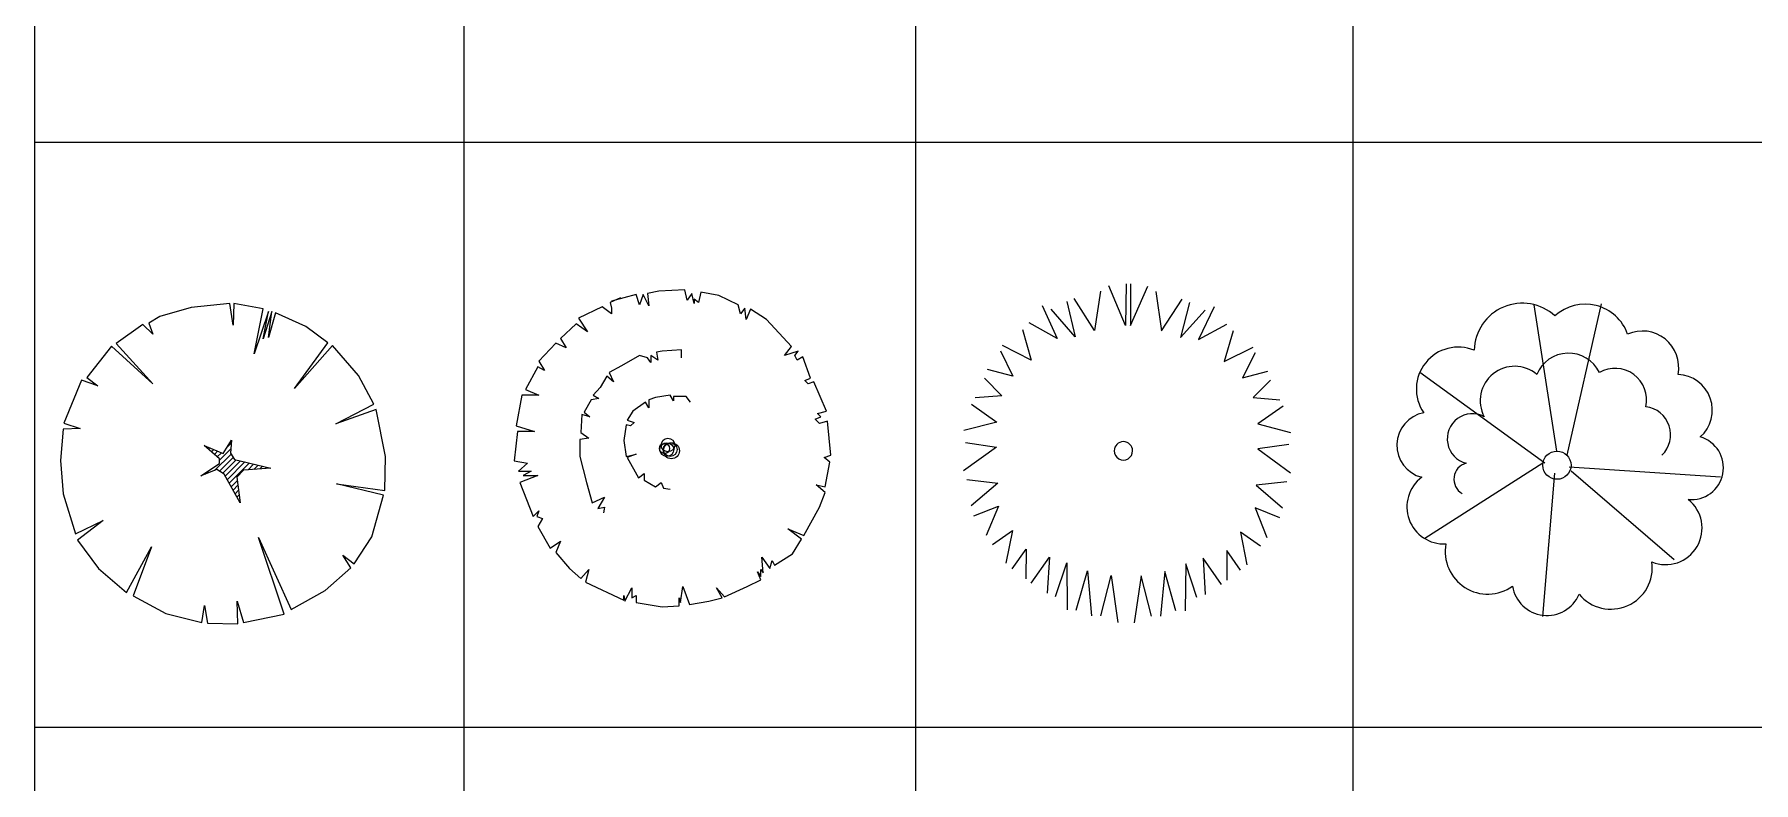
# Model space of a CAD drawing. Header units: millimetres. Extents: x -4017 to 59953, y -688 to 66564.
# Drawn here: x -2459 to 5755, y 25553 to 29124 of the extents above; entities that cross this region are included whole.
import ezdxf

# ---------------------------------------------------------------- set-up
doc = ezdxf.new("R2010")
doc.units = ezdxf.units.MM
doc.layers.add('www.cad-blocks.net', color=7, linetype='Continuous')

# ---------------------------------------------------------------- blocks, each defined once
blk = doc.blocks.new('A$C516926BB')
for p, q in [((0, 38.5194), (0, 0)), ((2.0521, 38.5194), (2.0521, 0)), ((4.2099, 38.5194), (4.2099, 0)), ((6.2986, 38.5194), (6.2986, 0)), ((0, 19.2339), (62.4121, 19.2339)), ((0, 16.441), (60.3118, 16.441))]:
    blk.add_line(p, q)
blk = doc.blocks.new('A$C0FB12A42')
for p, q in [((0.6245, 1.5103), (0.4747, 1.4666)), ((0.8088, 1.529), (0.6245, 1.5103)), ((0.8244, 1.4261), (0.8088, 1.529)), ((0.8275, 1.529), (0.8244, 1.4261)), ((0.9681, 1.5041), (0.8275, 1.529)), ((0.9243, 1.2888), (0.9681, 1.5041)), ((0.993, 1.4916), (0.9243, 1.2888)), ((1.0086, 1.4916), (0.9681, 1.3605)), ((0.9681, 1.3605), (0.993, 1.4916)), ((0.993, 1.3668), (1.0086, 1.4916)), ((1.0274, 1.4854), (0.993, 1.3668)), ((1.171, 1.4198), (1.0274, 1.4854)), ((0.3935, 1.4292), (0.2654, 1.3387)), ((0.4403, 1.3824), (0.3935, 1.4292)), ((0.4747, 1.4666), (0.4216, 1.4354)), ((0.4216, 1.4354), (0.4403, 1.3824)), ((1.2772, 1.3418), (1.171, 1.4198)), ((0.2436, 1.3262), (0.1249, 1.1764)), ((0.4403, 1.1452), (0.2436, 1.3262)), ((0.2654, 1.3387), (0.4403, 1.1452)), ((1.1179, 1.1234), (1.2772, 1.3418)), ((1.2991, 1.3293), (1.1179, 1.1234)), ((1.424, 1.1858), (1.2991, 1.3293)), ((0.0999, 1.1639), (0.0156, 0.958)), ((0.178, 1.1359), (0.0999, 1.1639)), ((0.1249, 1.1764), (0.178, 1.1359)), ((1.4958, 1.0485), (1.424, 1.1858)), ((1.3147, 0.9549), (1.4958, 1.0485)), ((1.5083, 1.0235), (1.3147, 0.9549)), ((1.552, 0.7988), (1.5083, 1.0235)), ((0.0125, 0.9299), (0, 0.7801)), ((0.0937, 0.933), (0.0125, 0.9299)), ((0.0156, 0.958), (0.0937, 0.933)), ((0.7594, 0.7875), (0.6865, 0.8517)), ((0.6865, 0.8517), (0.7766, 0.8132)), ((0.6932, 0.8458), (0.6953, 0.8479)), ((0.707, 0.8336), (0.7135, 0.8401)), ((0.7209, 0.8214), (0.7318, 0.8323)), ((0.7347, 0.8092), (0.75, 0.8245)), ((0.7594, 0.7819), (0.813, 0.8354)), ((0.7766, 0.8132), (0.8159, 0.8775)), ((0.7953, 0.8438), (0.8149, 0.8634)), ((0.8159, 0.8775), (0.8116, 0.8156)), ((0, 0.7801), (0.0125, 0.621)), ((0.6694, 0.7062), (0.7594, 0.7661)), ((0.7354, 0.7318), (0.8145, 0.8109)), ((0.7486, 0.7971), (0.7682, 0.8167)), ((0.7584, 0.7288), (0.8244, 0.7949)), ((0.7594, 0.7661), (0.7594, 0.7875)), ((0.7744, 0.7188), (0.8384, 0.7828)), ((0.7865, 0.7048), (0.8594, 0.7778)), ((0.7958, 0.6882), (0.8804, 0.7728)), ((0.8052, 0.6715), (0.9014, 0.7677)), ((0.8116, 0.8156), (0.8308, 0.7846)), ((0.8308, 0.7846), (1.0052, 0.743)), ((1.0052, 0.743), (0.8736, 0.7344)), ((0.8956, 0.7359), (0.9224, 0.7627)), ((0.9234, 0.7377), (0.9435, 0.7577)), ((0.9513, 0.7395), (0.9645, 0.7527)), ((0.9791, 0.7413), (0.9855, 0.7477)), ((1.5489, 0.6366), (1.552, 0.7988)), ((0.7465, 0.7362), (0.6694, 0.7062)), ((0.6928, 0.7153), (0.7123, 0.7348)), ((0.7809, 0.7148), (0.7465, 0.7362)), ((0.858, 0.5778), (0.7809, 0.7148)), ((0.8146, 0.6549), (0.8445, 0.6848)), ((0.824, 0.6382), (0.8475, 0.6617)), ((0.8736, 0.7344), (0.8426, 0.7003)), ((0.8426, 0.7003), (0.858, 0.5778)), ((1.5426, 0.6147), (1.3178, 0.6678)), ((1.3178, 0.6678), (1.5489, 0.6366)), ((0.0125, 0.621), (0.0718, 0.4306)), ((0.8334, 0.6216), (0.8504, 0.6386)), ((0.8427, 0.6049), (0.8533, 0.6155)), ((0.8521, 0.5883), (0.8562, 0.5924)), ((1.4864, 0.415), (1.5426, 0.6147)), ((0.0718, 0.4306), (0.203, 0.493)), ((0.203, 0.493), (0.0812, 0.3994)), ((1.068, 0.0468), (0.9462, 0.4119)), ((0.9462, 0.4119), (1.1023, 0.0687)), ((1.4021, 0.2871), (1.4864, 0.415)), ((0.0812, 0.3994), (0.1811, 0.2652)), ((0.3154, 0.1498), (0.4341, 0.3682)), ((0.4341, 0.3682), (0.3466, 0.1342)), ((0.1811, 0.2652), (0.3154, 0.1498)), ((1.2647, 0.1591), (1.3865, 0.2684)), ((1.3865, 0.2684), (1.349, 0.3277)), ((1.349, 0.3277), (1.4021, 0.2871)), ((0.3466, 0.1342), (0.5028, 0.0499)), ((0.6745, 0.0062), (0.687, 0.0874)), ((0.687, 0.0874), (0.7026, 0.0031)), ((0.8431, 0.1092), (0.8744, 0.0062)), ((0.8463, 0), (0.8431, 0.1092)), ((1.1023, 0.0687), (1.2647, 0.1591)), ((0.5028, 0.0499), (0.6745, 0.0062)), ((0.7026, 0.0031), (0.8463, 0)), ((0.8744, 0.0062), (1.068, 0.0468))]:
    blk.add_line(p, q)
blk = doc.blocks.new('A$C01007ADB')
for p, q in [((0.584, 1.4912), (0.4651, 1.4587)), ((0.6002, 1.4425), (0.584, 1.4912)), ((0.6165, 1.4912), (0.6002, 1.4425)), ((0.6435, 1.4371), (0.6165, 1.4912)), ((0.6922, 1.5074), (0.6381, 1.4966)), ((0.6381, 1.4966), (0.6435, 1.4371)), ((0.8166, 1.5128), (0.6922, 1.5074)), ((0.8274, 1.4641), (0.8166, 1.5128)), ((0.849, 1.4966), (0.8274, 1.4641)), ((0.8598, 1.4479), (0.849, 1.4966)), ((0.8923, 1.502), (0.8814, 1.4533)), ((0.9788, 1.4858), (0.8923, 1.502)), ((1.0707, 1.4425), (0.9788, 1.4858)), ((0.4218, 1.4317), (0.3082, 1.3777)), ((0.4651, 1.3993), (0.4218, 1.4317)), ((0.5083, 1.475), (0.4597, 1.4533)), ((0.4597, 1.4533), (0.4651, 1.4263)), ((0.4651, 1.4263), (0.4651, 1.3993)), ((0.8814, 1.4533), (0.8598, 1.4696)), ((0.8598, 1.4696), (0.8598, 1.4479)), ((1.0815, 1.3993), (1.0707, 1.4425)), ((1.1032, 1.4263), (1.0815, 1.3993)), ((1.1086, 1.3723), (1.1032, 1.4263)), ((1.1302, 1.4209), (1.1086, 1.3723)), ((1.2059, 1.3723), (1.1302, 1.4209)), ((0.2974, 1.3507), (0.2217, 1.2805)), ((0.3515, 1.3129), (0.2974, 1.3507)), ((0.3082, 1.3777), (0.3515, 1.3129)), ((1.3249, 1.2426), (1.2059, 1.3723)), ((0.2001, 1.2588), (0.119, 1.1724)), ((0.2488, 1.2372), (0.2001, 1.2588)), ((0.2217, 1.2805), (0.2488, 1.2372)), ((1.2924, 1.1994), (1.3249, 1.2426)), ((0.119, 1.1724), (0.146, 1.1292)), ((0.5137, 1.1508), (0.4542, 1.1184)), ((0.6002, 1.1994), (0.5137, 1.1508)), ((0.6381, 1.1886), (0.6002, 1.1994)), ((0.6543, 1.167), (0.6381, 1.1886)), ((0.6868, 1.1778), (0.6543, 1.1994)), ((0.6543, 1.1994), (0.6543, 1.167)), ((0.7084, 1.221), (0.6814, 1.2156)), ((0.6814, 1.2156), (0.6868, 1.1778)), ((0.8003, 1.2264), (0.7084, 1.221)), ((0.8003, 1.1886), (0.8003, 1.2264)), ((1.3573, 1.221), (1.2924, 1.1994)), ((1.3411, 1.1994), (1.3573, 1.221)), ((1.3519, 1.1778), (1.3411, 1.1994)), ((1.379, 1.194), (1.3519, 1.1778)), ((1.4168, 1.0914), (1.379, 1.194)), ((0.1136, 1.1454), (0.0541, 1.0373)), ((0.146, 1.1292), (0.1136, 1.1454)), ((0.4434, 1.1022), (0.411, 1.0481)), ((0.4759, 1.0752), (0.4434, 1.1022)), ((0.4542, 1.1184), (0.4759, 1.0752)), ((1.3898, 1.0806), (1.4168, 1.0914)), ((1.406, 1.0643), (1.3898, 1.0806)), ((1.433, 1.0752), (1.406, 1.0643)), ((1.4925, 0.9347), (1.433, 1.0752)), ((0.0379, 1.0103), (0.0108, 0.8644)), ((0.119, 1.0103), (0.0379, 1.0103)), ((0.0541, 1.0373), (0.119, 1.0103)), ((0.3677, 0.9887), (0.3353, 0.9293)), ((0.4056, 0.9941), (0.3677, 0.9887)), ((0.411, 1.0481), (0.3785, 1.0103)), ((0.3785, 1.0103), (0.4056, 0.9941)), ((0.676, 0.9995), (0.6435, 0.9887)), ((0.6435, 0.9887), (0.6435, 0.9509)), ((0.7463, 1.0103), (0.676, 0.9995)), ((0.7625, 0.9833), (0.7463, 1.0103)), ((0.822, 1.0049), (0.7625, 1.0049)), ((0.7625, 1.0049), (0.7625, 0.9833)), ((0.8436, 0.9779), (0.822, 1.0049)), ((0.3245, 0.9185), (0.3191, 0.832)), ((0.3623, 0.9077), (0.3245, 0.9185)), ((0.3353, 0.9293), (0.3623, 0.9077)), ((0.5678, 0.9347), (0.5408, 0.8915)), ((0.6273, 0.9779), (0.5678, 0.9347)), ((0.6435, 0.9509), (0.6273, 0.9779)), ((1.4384, 0.8969), (1.4655, 0.9077)), ((1.4493, 0.9239), (1.4925, 0.9347)), ((1.4655, 0.9077), (1.4493, 0.9239)), ((0.0162, 0.8374), (0, 0.697)), ((0.0108, 0.8644), (0.0973, 0.8374)), ((0.0973, 0.8374), (0.0162, 0.8374)), ((0.3191, 0.832), (0.3569, 0.805)), ((0.5354, 0.8698), (0.5245, 0.7942)), ((0.557, 0.8644), (0.5354, 0.8698)), ((0.5408, 0.8915), (0.5732, 0.8806)), ((0.5732, 0.8806), (0.557, 0.8644)), ((1.4601, 0.8752), (1.4384, 0.8969)), ((1.4979, 0.8861), (1.4601, 0.8752)), ((1.5141, 0.724), (1.4979, 0.8861)), ((0.3569, 0.805), (0.3136, 0.7996)), ((0.3136, 0.7996), (0.3136, 0.7186)), ((0.5245, 0.7942), (0.5354, 0.7186)), ((0, 0.697), (0.0649, 0.6862)), ((0.0649, 0.6862), (0.0216, 0.6483)), ((0.3136, 0.7186), (0.3461, 0.5943)), ((0.5354, 0.7186), (0.584, 0.7294)), ((0.584, 0.7294), (0.5408, 0.7132)), ((0.5408, 0.7132), (0.5948, 0.6159)), ((1.4817, 0.7132), (1.5141, 0.724)), ((1.5087, 0.6916), (1.4817, 0.7132)), ((1.4871, 0.5727), (1.5087, 0.6916)), ((0.0216, 0.6483), (0.0811, 0.6483)), ((0.1136, 0.6267), (0.027, 0.5943)), ((0.027, 0.5943), (0.0919, 0.4322)), ((0.0811, 0.6483), (0.0433, 0.6267)), ((0.0433, 0.6267), (0.1136, 0.6267)), ((0.3461, 0.5943), (0.3731, 0.4971)), ((0.5948, 0.6159), (0.6219, 0.6375)), ((0.6219, 0.6375), (0.6219, 0.6051)), ((0.6219, 0.6051), (0.676, 0.5727)), ((0.676, 0.5727), (0.703, 0.5943)), ((0.703, 0.5943), (0.7138, 0.5673)), ((1.4871, 0.5457), (1.4438, 0.5835)), ((1.4438, 0.5835), (1.4871, 0.5727)), ((0.3731, 0.4971), (0.4326, 0.5241)), ((0.4326, 0.5241), (0.4002, 0.47)), ((0.7138, 0.5673), (0.7463, 0.5619)), ((1.4601, 0.4754), (1.4871, 0.5457)), ((0.0919, 0.4322), (0.119, 0.4592)), ((0.119, 0.4592), (0.1082, 0.4322)), ((0.1082, 0.4322), (0.1352, 0.4214)), ((0.1352, 0.4214), (0.1136, 0.3836)), ((0.4002, 0.47), (0.4326, 0.4754)), ((0.4326, 0.4754), (0.4272, 0.4484)), ((1.3844, 0.3404), (1.4601, 0.4754)), ((0.1136, 0.3836), (0.173, 0.2809)), ((1.3735, 0.3242), (1.3087, 0.3728)), ((1.3087, 0.3728), (1.3844, 0.3404)), ((0.173, 0.2809), (0.2217, 0.3134)), ((0.2217, 0.3134), (0.2001, 0.2593)), ((0.2001, 0.2593), (0.265, 0.1837)), ((1.2438, 0.1999), (1.3303, 0.2539)), ((1.3303, 0.2539), (1.3735, 0.3242)), ((0.265, 0.1837), (0.3191, 0.1351)), ((0.3191, 0.1351), (0.3569, 0.1783)), ((0.3569, 0.1783), (0.3407, 0.1189)), ((1.1789, 0.1297), (1.1626, 0.1675)), ((1.1626, 0.1675), (1.1789, 0.1459)), ((1.1789, 0.1459), (1.1789, 0.1783)), ((1.1789, 0.1783), (1.1897, 0.1621)), ((1.1897, 0.1621), (1.1843, 0.2377)), ((1.1843, 0.2377), (1.2221, 0.1837)), ((1.2221, 0.1837), (1.2329, 0.2215)), ((1.2329, 0.2215), (1.2438, 0.1999)), ((0.3407, 0.1189), (0.5245, 0.0324)), ((0.5299, 0.027), (0.5624, 0.0918)), ((0.5624, 0.0918), (0.5624, 0.0432)), ((0.7949, 0.0216), (0.8057, 0.0973)), ((0.8057, 0.0973), (0.8382, 0.0108)), ((0.995, 0.0432), (0.968, 0.0918)), ((0.968, 0.0918), (1.0058, 0.0486)), ((1.0058, 0.0486), (1.114, 0.0973)), ((1.114, 0.0973), (1.1789, 0.1297)), ((0.5245, 0.0324), (0.5245, 0.054)), ((0.5245, 0.054), (0.5299, 0.027)), ((0.5624, 0.0432), (0.584, 0.054)), ((0.584, 0.054), (0.584, 0.0216)), ((0.584, 0.0216), (0.7084, 0)), ((0.7084, 0), (0.7895, 0.0054)), ((0.7895, 0.0054), (0.7895, 0.0432)), ((0.7895, 0.0432), (0.7949, 0.0216)), ((0.8382, 0.0108), (0.9301, 0.027)), ((0.9301, 0.027), (0.995, 0.0432))]:
    blk.add_line(p, q)
for centre, major_axis in [((0.7192, 0.7564), (0.0171, 0.0171)), ((0.73, 0.751), (0.0232, 0.0232)), ((0.7354, 0.7726), (0.0229, 0.0229)), ((0.7463, 0.751), (0.0232, 0.0232)), ((0.7517, 0.7456), (0.027, 0.027))]:
    blk.add_ellipse(centre, major_axis=major_axis, ratio=1, start_param=5.497787, end_param=11.780972)
blk = doc.blocks.new('A$C3BA13514')
for p, q in [((0.6552, 1.583), (0.6265, 1.3955)), ((0.7747, 1.4196), (0.6947, 1.6086)), ((0.7774, 1.6179), (0.7747, 1.4196)), ((0.798, 1.6178), (0.798, 1.4195)), ((0.798, 1.4195), (0.8806, 1.6073)), ((0.9197, 1.5812), (0.9459, 1.3934)), ((0.3759, 1.5137), (0.4478, 1.3561)), ((0.5348, 1.3654), (0.4192, 1.4975)), ((0.4936, 1.533), (0.5348, 1.3654)), ((0.6265, 1.3955), (0.5286, 1.5482)), ((0.9459, 1.3934), (1.0458, 1.5447)), ((1.0806, 1.529), (1.0372, 1.3621)), ((1.0372, 1.3621), (1.1546, 1.4926)), ((1.1981, 1.5082), (1.1241, 1.3516)), ((0.283, 1.4001), (0.3246, 1.2535)), ((0.4478, 1.3561), (0.3139, 1.4311)), ((1.1241, 1.3516), (1.259, 1.4247)), ((0.3246, 1.2535), (0.1864, 1.3232)), ((1.2894, 1.3934), (1.2459, 1.2473)), ((1.2459, 1.2473), (1.3851, 1.3151)), ((0.1773, 1.2972), (0.2365, 1.1763)), ((1.3938, 1.289), (1.3329, 1.169)), ((0.1016, 1.1677), (0.1831, 1.0831)), ((0.2365, 1.1763), (0.1152, 1.2093)), ((1.3329, 1.169), (1.4546, 1.2003)), ((1.4677, 1.1585), (1.3851, 1.0751)), ((0.1831, 1.0831), (0.0569, 1.0743)), ((1.3851, 1.0751), (1.5112, 1.0646)), ((0.039, 1.0433), (0.1597, 0.9582)), ((1.5286, 1.0333), (1.4068, 0.9498)), ((0.1597, 0.9582), (0.0026, 0.9185)), ((1.4068, 0.9498), (1.5634, 0.9081)), ((0.1581, 0.8381), (0, 0.7255)), ((0.0105, 0.861), (0.1581, 0.8381)), ((1.5547, 0.8506), (1.4068, 0.8298)), ((1.4068, 0.8298), (1.5634, 0.715)), ((0.0168, 0.6834), (0.1645, 0.6658)), ((0.1645, 0.6658), (0.0369, 0.5579)), ((1.546, 0.6732), (1.3981, 0.6575)), ((1.3981, 0.6575), (1.5243, 0.5479)), ((0.0493, 0.5108), (0.1674, 0.5562)), ((0.1674, 0.5562), (0.1089, 0.4161)), ((1.3938, 0.5479), (1.4503, 0.4071)), ((1.5112, 0.501), (1.3938, 0.5479)), ((0.1388, 0.3739), (0.2354, 0.4405)), ((0.2354, 0.4405), (0.2028, 0.2843)), ((1.3242, 0.4332), (1.3547, 0.2766)), ((1.4199, 0.3653), (1.3242, 0.4332)), ((0.2329, 0.2578), (0.2994, 0.3508)), ((0.2994, 0.3508), (0.2976, 0.21)), ((1.259, 0.3444), (1.259, 0.2035)), ((1.3242, 0.2505), (1.259, 0.3444)), ((0.3233, 0.1887), (0.412, 0.3129)), ((0.412, 0.3129), (0.401, 0.1407)), ((0.4399, 0.1246), (0.4943, 0.2857)), ((0.4943, 0.2857), (0.4956, 0.0612)), ((0.5391, 0.0606), (0.5938, 0.2478)), ((0.5938, 0.2478), (0.6127, 0.0335)), ((1.0633, 0.2818), (1.059, 0.0574)), ((1.1155, 0.12), (1.0633, 0.2818)), ((1.1459, 0.3079), (1.1546, 0.1357)), ((1.2329, 0.1826), (1.1459, 0.3079)), ((0.6562, 0.0329), (0.7066, 0.2253)), ((0.7066, 0.2253), (0.7384, 0.0005)), ((0.8502, 0.2244), (0.8154, 0)), ((0.898, 0.0313), (0.8502, 0.2244)), ((0.9632, 0.2453), (0.9415, 0.0313)), ((1.0155, 0.0574), (0.9632, 0.2453))]:
    blk.add_line(p, q)
for major_axis, start_param, end_param in [((-0.031, 0.031), 3.926991, 7.068583), ((0.031, 0.031), 2.356194, 5.497787)]:
    blk.add_ellipse((0.7647, 0.8206), major_axis=major_axis, ratio=1, start_param=start_param, end_param=end_param)
blk = doc.blocks.new('A$C7ADA1AB8')
for p, q in [((0.7648, 0.7893), (0.6557, 1.4881)), ((0.8131, 0.7701), (0.977, 1.492)), ((0.707, 0.7316), (0.1089, 1.1647)), ((0.6973, 0.7316), (0.1334, 0.3718)), ((0.6973, 0), (0.7552, 0.6834)), ((1.5462, 0.6642), (0.8227, 0.7123)), ((1.3243, 0.2695), (0.8324, 0.6931))]:
    blk.add_line(p, q)
for centre, major_axis, start_param, end_param in [((0.5993, 1.2652), (-0.1626, 0.1626), -1.530258, 0.761687), ((0.9, 1.2753), (0.152, 0.152), 5.840953, 7.807247), ((1.1727, 1.1883), (-0.1231, 0.1231), 3.735307, 5.91284), ((0.2934, 1.0854), (-0.1416, 0.1416), -1.174534, 1.385945), ((0.8201, 1.0925), (0.116, 0.116), 5.95326, 8.248265), ((0.5623, 1.0301), (0.1159, 0.1159), 0.081595, 2.845969), ((1.042, 1.0336), (-0.1067, 0.1067), 3.709586, 6.014986), ((1.3363, 0.9844), (0.1208, 0.1208), 4.653282, 7.02558), ((1.1732, 0.8673), (0.0953, 0.0953), 4.691438, 6.948903), ((0.1578, 0.8171), (0.1116, 0.1116), 0.974169, 3.675609), ((0.3604, 0.8477), (-0.0847, 0.0847), -1.283008, 2.106398), ((1.4076, 0.71), (0.1079, 0.1079), 3.823373, 6.789045), ((0.7648, 0.7219), (-0.0476, 0.0476), 3.926991, 10.210176), ((0.2248, 0.523), (-0.125, 0.125), -0.140288, 2.409982), ((0.3513, 0.6553), (0.0558, 0.0558), 1.049208, 3.397525), ((1.2837, 0.4215), (0.1233, 0.1233), 3.541962, 6.399648), ((0.4343, 0.3098), (-0.1438, 0.1438), 0.603685, 2.977154), ((1.0227, 0.2322), (0.1396, 0.1396), 3.050507, 5.63836), ((0.7175, 0.172), (-0.1182, 0.1182), 0.951649, 3.519995)]:
    blk.add_ellipse(centre, major_axis=major_axis, ratio=1, start_param=start_param, end_param=end_param)

msp = doc.modelspace()

# ---------------------------------------------------------------- block references
at = {"xscale": 1000, "yscale": 1000, "zscale": 1000}
for name, p in [('A$C3BA13514', (1979.7, 26315.5)), ('A$C01007ADB', (-167.1, 26391.1)), ('A$C7ADA1AB8', (4050.8, 26345.7)), ('A$C0FB12A42', (-2333.5, 26310.1))]:
    msp.add_blockref(name, p, dxfattribs=at)
at = {"layer": 'www.cad-blocks.net', "color": 155, "true_color": 0x546d8e, "xscale": 1000, "yscale": 1000, "zscale": 1000}
msp.add_blockref('A$C516926BB', (-2458.7, 9375.6), dxfattribs=at)

doc.saveas('drawing.dxf')
